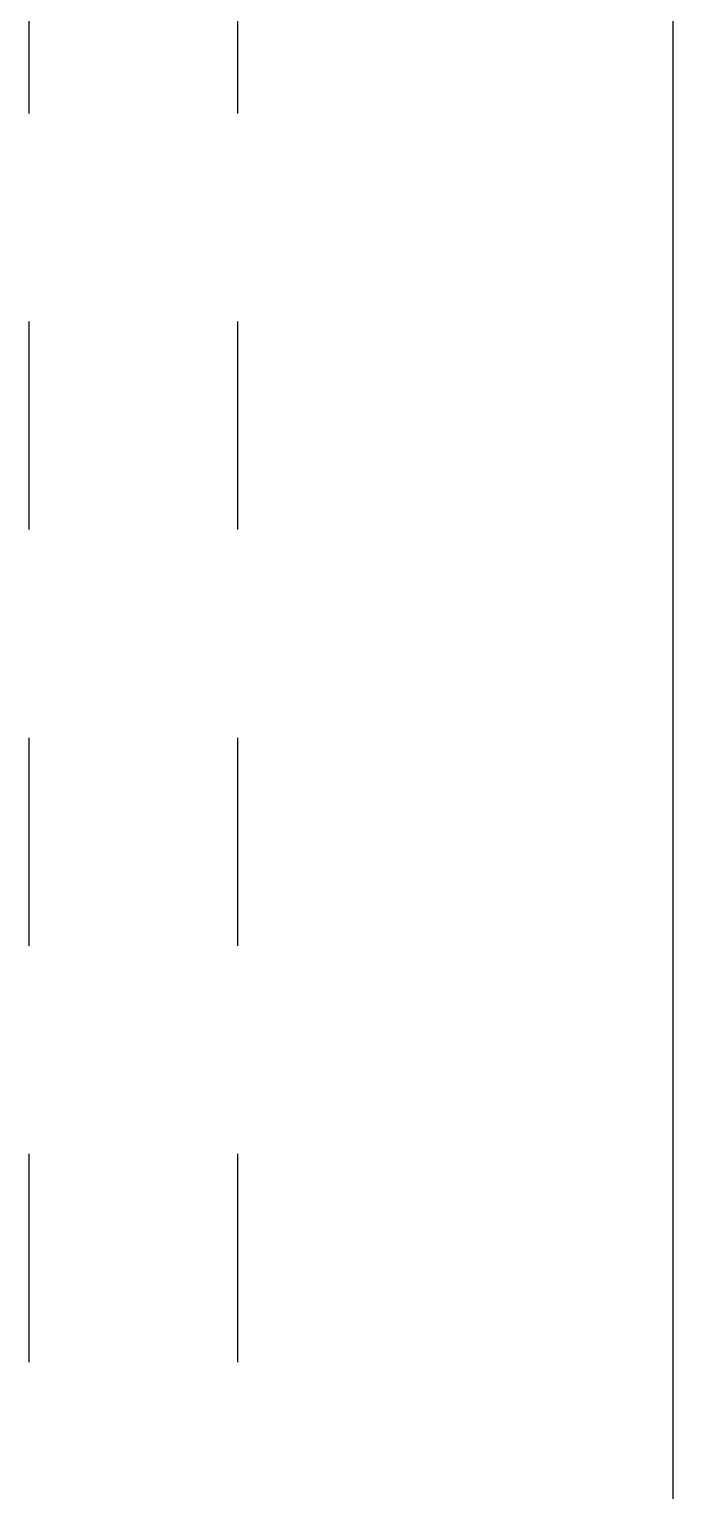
# Model space of a CAD drawing. Header units: inches. Extents: x -2 to 764, y -6 to 562.
# Drawn here: x 483.8 to 493.08, y 433.95 to 455.02 of the extents above; entities that cross this region are included whole.
import ezdxf

# ---------------------------------------------------------------- set-up
doc = ezdxf.new("R2010")
doc.units = ezdxf.units.IN
doc.header["$MEASUREMENT"] = 0
doc.layers.get('0').update_dxf_attribs({"true_color": 0xffffff})
doc.layers.add('TABLE', color=6, linetype='Continuous')

# ---------------------------------------------------------------- blocks, each defined once
blk = doc.blocks.new('UDP1EPS_3696LLNN_0P')
at = {"layer": 'TABLE'}
for p, q in [((-19.5, -8.726), (-16.5, -8.726)), ((-13.5, -8.726), (-10.5, -8.726)), ((-7.5, -8.726), (-4.5, -8.726)), ((-1.5, -8.726), (1.5, -8.726)), ((-19.5, -11.733), (-16.5, -11.733)), ((-13.5, -11.733), (-10.5, -11.733)), ((-7.5, -11.733), (-4.5, -11.733)), ((-1.5, -11.733), (1.5, -11.733)), ((47.94, -18), (-47.94, -18))]:
    blk.add_line(p, q, dxfattribs=at)

msp = doc.modelspace()

# ---------------------------------------------------------------- block references
at = {"rotation": 90}
msp.add_blockref('UDP1EPS_3696LLNN_0P', (475.076, 455.308), dxfattribs=at)

doc.saveas('drawing.dxf')
